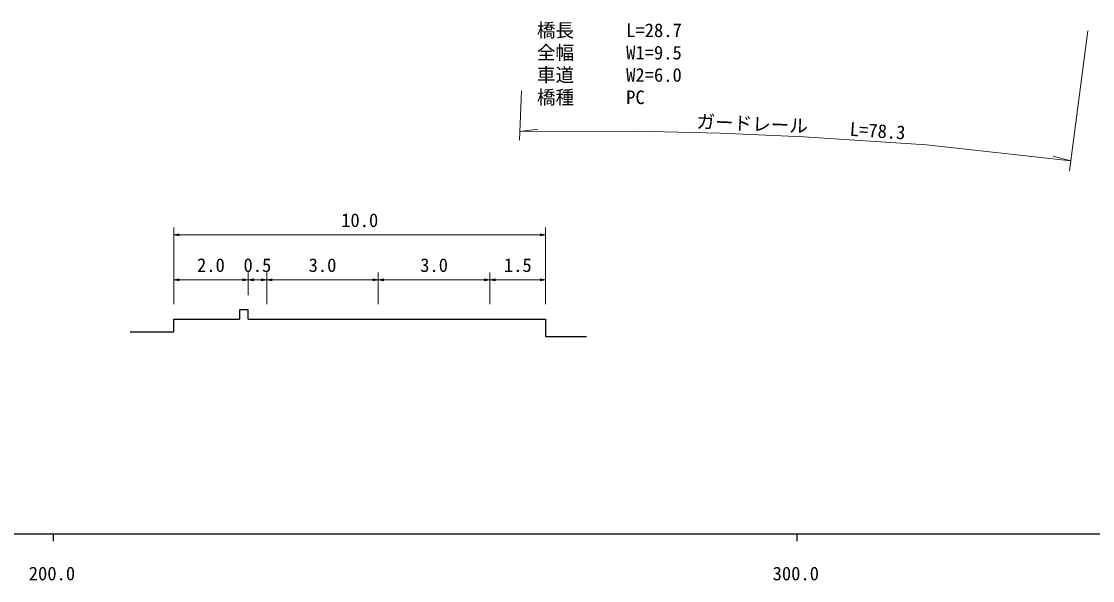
# Model space of a CAD drawing. Units: millimetres at full size, sheet at 1:1000, with parts at other scales. Extents: x 40000 to 680000, y 20000 to 380000.
# Drawn here: x 263740 to 407740, y 198715 to 273791 of the extents above; entities that cross this region are included whole.
import ezdxf
from ezdxf.enums import TextEntityAlignment as Align

# ---------------------------------------------------------------- set-up
doc = ezdxf.new("R2010")
doc.units = ezdxf.units.MM
doc.header["$LTSCALE"] = 1000
for name, color, linetype, lineweight in [('M-BGD', 7, 'Continuous', 25), ('M-STR-HTXT', 7, 'Continuous', 13), ('M-TTL-BAND', 7, 'Continuous', 25)]:
    doc.layers.add(name, color=color, linetype=linetype, lineweight=lineweight)
doc.styles.add('ＭＳ ゴシック', font='')
doc.styles.get('ＭＳ ゴシック').set_extended_font_data('MS Gothic')

# ---------------------------------------------------------------- blocks, each defined once
blk = doc.blocks.new('open_arrow')
at = {"color": 0, "linetype": 'Continuous', "lineweight": -2}
blk.add_lwpolyline([(7.5, 1.25), (0, 0), (7.5, -1.25)], dxfattribs=at)

msp = doc.modelspace()

# ---------------------------------------------------------------- linework, layer by layer
at = {"layer": 'M-BGD'}
for p, q in [((284216, 232046), (278366, 232046)), ((334216, 231478), (339701, 231478))]:
    msp.add_line(p, q, dxfattribs=at)
for points in [[(294216, 233814), (294216, 235055), (293060, 235055), (293060, 233814)], [(284216, 232046), (284216, 233814), (293060, 233814)], [(294216, 233814), (296716, 233814), (311716, 233814), (326716, 233814), (334216, 233814), (334216, 231478)]]:
    msp.add_lwpolyline(points, dxfattribs=at)
at = {"layer": 'M-STR-HTXT'}
for p, q in [((407118, 272530), (404634, 253737)), ((330946, 264472), (330699, 257855)), ((330742, 258998), (333172, 259347)), ((404812, 255086), (402433, 255689)), ((284216, 235814), (284216, 246132)), ((334216, 245132), (284216, 245132)), ((334216, 235814), (334216, 246132)), ((284216, 239101), (294216, 239101)), ((294216, 237055), (294216, 240101)), ((294216, 239101), (296716, 239101)), ((296716, 235814), (296716, 240101)), ((296716, 239101), (311716, 239101)), ((311716, 235814), (311716, 240101)), ((311716, 239101), (326716, 239101)), ((326716, 235814), (326716, 240101)), ((326716, 239101), (334216, 239101))]:
    msp.add_line(p, q, dxfattribs=at)
msp.add_lwpolyline([(404812, 255086), (385408, 257201), (368902, 258293), (357686, 258779), (346467, 259044), (330742, 258998)], dxfattribs=at)
at = {"layer": 'M-TTL-BAND'}
for p, q in [((40000, 205000), (579000, 205000)), ((268000, 205000), (268000, 204000)), ((368000, 205000), (368000, 204000))]:
    msp.add_line(p, q, dxfattribs=at)

# ---------------------------------------------------------------- block references
at = {"layer": 'M-STR-HTXT', "xscale": 100, "yscale": 100}
for p in [(284216, 245132), (284216, 239101), (294216, 239101), (296716, 239101), (311716, 239101), (326716, 239101)]:
    msp.add_blockref('open_arrow', p, dxfattribs=at)
at = {"layer": 'M-STR-HTXT', "xscale": 100, "yscale": 100, "rotation": 180}
for p in [(334216, 245132), (294216, 239101), (296716, 239101), (311716, 239101), (326716, 239101), (334216, 239101)]:
    msp.add_blockref('open_arrow', p, dxfattribs=at)

# ---------------------------------------------------------------- texts
at = {"layer": 'M-STR-HTXT', "style": 'ＭＳ ゴシック'}
for s, p in [('橋長', (333036, 271141)), ('L=28.7', (345036, 271141)), ('全幅', (333036, 268141)), ('W1=9.5', (345036, 268141)), ('車道', (333036, 265141)), ('W2=6.0', (345036, 265141)), ('橋種', (333036, 262141)), ('PC', (345036, 262141))]:
    msp.add_text(s, height=1833, dxfattribs=at).set_placement(p, align=Align.BOTTOM_LEFT)
for s, rotation, p in [('ガードレール', 357.518, (354427, 258920)), ('L=78.3', 356.217, (375018, 257888))]:
    msp.add_text(s, height=1833, rotation=rotation, dxfattribs=at).set_placement(p, align=Align.BOTTOM_LEFT)
for s, p in [('10.0', (309216, 245632)), ('2.0', (289216, 239601)), ('0.5', (295466, 239601)), ('3.0', (304216, 239601)), ('3.0', (319216, 239601)), ('1.5', (330466, 239601))]:
    msp.add_text(s, height=1833, dxfattribs=at).set_placement(p, align=Align.BOTTOM_CENTER)
at = {"layer": 'M-TTL-BAND', "style": 'ＭＳ ゴシック'}
for s, p in [('200.0', (267844, 198195)), ('300.0', (367844, 198195))]:
    msp.add_text(s, height=1833, dxfattribs=at).set_placement(p, align=Align.BOTTOM_CENTER)

doc.saveas('drawing.dxf')
